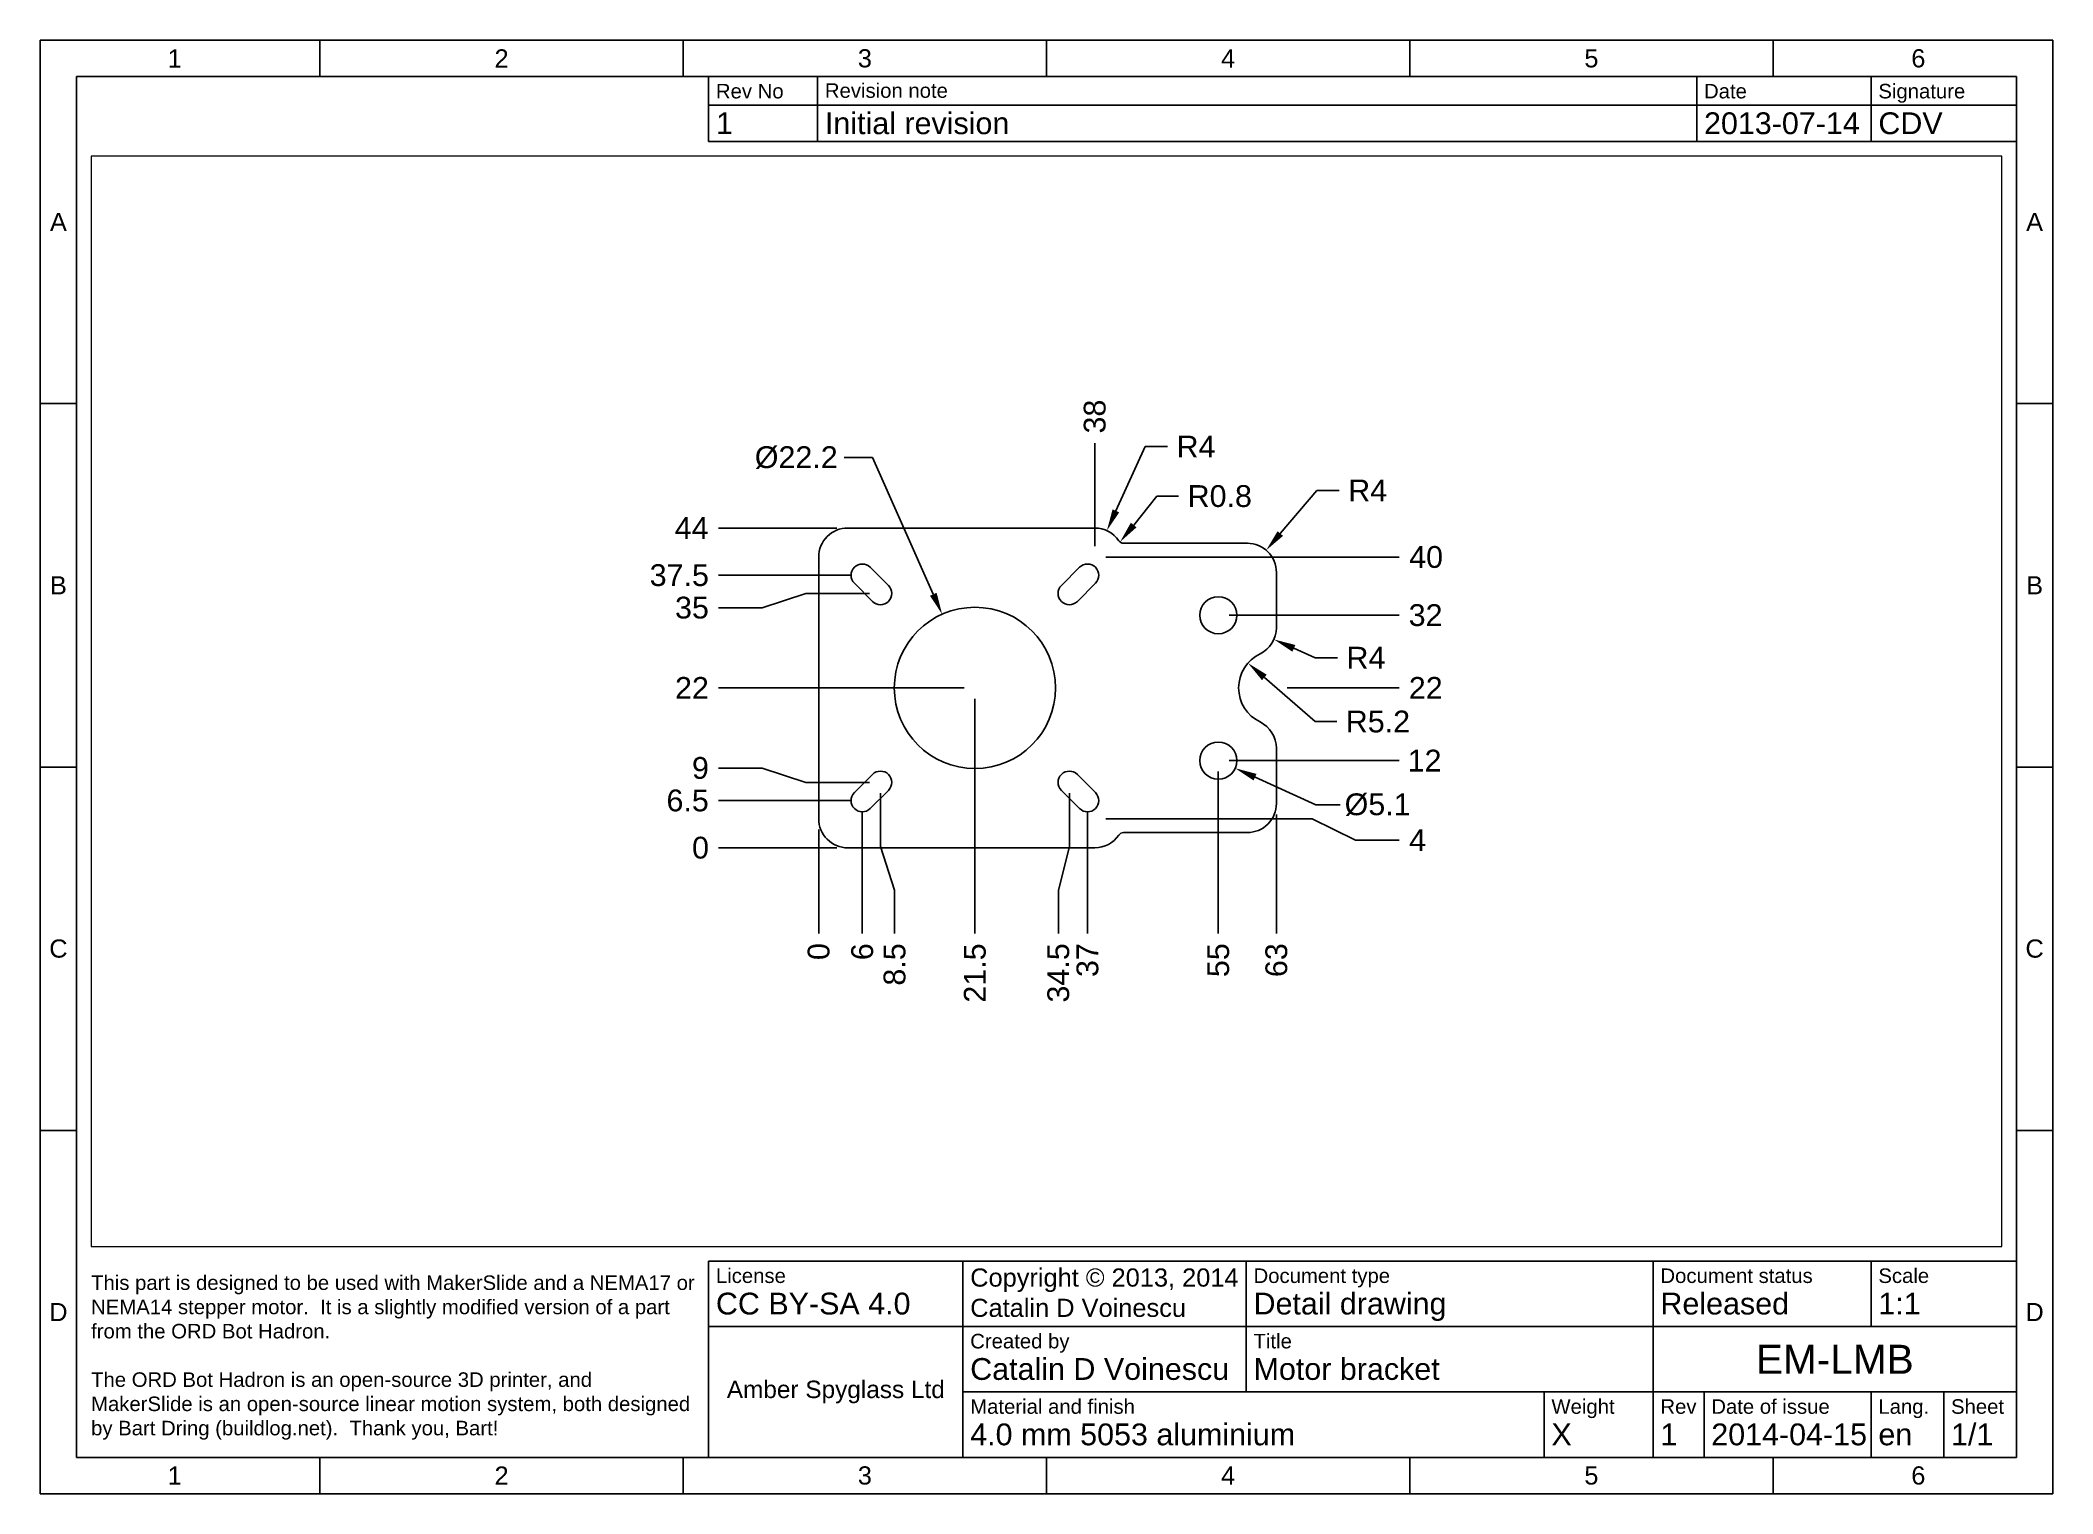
# Paper-space layout 'Sheet1' of a CAD drawing. Header units: millimetres. Extents: x 15 to 292, y 5 to 205.
# The model-space entities are those that its viewports show. They can reach past a viewport. Long polylines and large blocks are cut down to what shows.
import ezdxf

# ---------------------------------------------------------------- set-up
doc = ezdxf.new("R2010")
doc.units = ezdxf.units.MM
doc.layers.add('Dimensions', color=7, linetype='Continuous')
doc.layers.add('Parts', color=7, linetype='Continuous')
doc.styles.get("Standard").update_dxf_attribs({"font": 'arial.ttf'})
doc.dimstyles.new('Copy of Standard', dxfattribs={"dimtxt": 3, "dimasz": 3, "dimexe": 3, "dimexo": 1.5, "dimgap": 1.5, "dimtad": 0, "dimtoh": 1, "dimdsep": 46, "dimtxsty": 'Standard', "dimcen": 0, "dimadec": 0, "dimazin": 2, "dimtfac": 1, "dimtofl": 0, "dimtmove": 0, "dimatfit": 3, "dimfxl": 1, "dimtolj": 1, "dimtzin": 0, "dimarcsym": 0})

# ---------------------------------------------------------------- blocks, each defined once
blk = doc.blocks.new('*D1')
at = {"layer": 'Defpoints', "color": 0}
for p in [(0, 4), (0, 0), (0, -11.81)]:
    blk.add_point(p, dxfattribs=at)
at = {"layer": 'Dimensions', "color": 0, "lineweight": -2}
blk.add_line((0, 2.5), (0, -11.81), dxfattribs=at)
at = {"layer": 'Dimensions', "color": 0, "insert": (0, -14.28), "char_height": 3, "attachment_point": 5, "rotation": 90}
blk.add_mtext('\\A1;0', dxfattribs=at)
blk = doc.blocks.new('*D2')
at = {"layer": 'Defpoints', "color": 0}
for p in [(6, 6.5), (0, 0), (6, -11.81)]:
    blk.add_point(p, dxfattribs=at)
at = {"layer": 'Dimensions', "color": 0, "lineweight": -2}
blk.add_line((6, 5), (6, -11.81), dxfattribs=at)
at = {"layer": 'Dimensions', "color": 0, "insert": (6, -14.3), "char_height": 3, "attachment_point": 5, "rotation": 90}
blk.add_mtext('\\A1;6', dxfattribs=at)
blk = doc.blocks.new('*D3')
at = {"layer": 'Defpoints', "color": 0}
for p in [(8.5, 9), (0, 0), (10.45, -11.81)]:
    blk.add_point(p, dxfattribs=at)
at = {"layer": 'Dimensions', "color": 0, "lineweight": -2}
for p, q in [((8.5, 7.5), (8.5, 0.19)), ((8.5, 0.19), (10.45, -5.81)), ((10.45, -5.81), (10.45, -11.81))]:
    blk.add_line(p, q, dxfattribs=at)
at = {"layer": 'Dimensions', "color": 0, "insert": (10.45, -16.05), "char_height": 3, "attachment_point": 5, "rotation": 90}
blk.add_mtext('\\A1;8.5', dxfattribs=at)
blk = doc.blocks.new('*D4')
at = {"layer": 'Defpoints', "color": 0}
for p in [(34.5, 9), (0, 0), (32.99, -11.81)]:
    blk.add_point(p, dxfattribs=at)
at = {"layer": 'Dimensions', "color": 0, "lineweight": -2}
for p, q in [((34.5, 7.5), (34.5, 0.19)), ((34.5, 0.19), (32.99, -5.81)), ((32.99, -5.81), (32.99, -11.81))]:
    blk.add_line(p, q, dxfattribs=at)
at = {"layer": 'Dimensions', "color": 0, "insert": (32.99, -17.21), "char_height": 3, "attachment_point": 5, "rotation": 90}
blk.add_mtext('\\A1;34.5', dxfattribs=at)
blk = doc.blocks.new('*D5')
at = {"layer": 'Defpoints', "color": 0}
for p in [(37, 6.5), (0, 0), (37, -11.81)]:
    blk.add_point(p, dxfattribs=at)
at = {"layer": 'Dimensions', "color": 0, "lineweight": -2}
blk.add_line((37, 5), (37, -11.81), dxfattribs=at)
at = {"layer": 'Dimensions', "color": 0, "insert": (37, -15.45), "char_height": 3, "attachment_point": 5, "rotation": 90}
blk.add_mtext('\\A1;37', dxfattribs=at)
blk = doc.blocks.new('*D6')
at = {"layer": 'Defpoints', "color": 0}
for p in [(38, 55.69), (38, 40), (0, 0)]:
    blk.add_point(p, dxfattribs=at)
at = {"layer": 'Dimensions', "color": 0, "lineweight": -2}
blk.add_line((38, 41.5), (38, 55.69), dxfattribs=at)
at = {"layer": 'Dimensions', "color": 0, "insert": (38, 59.34), "char_height": 3, "attachment_point": 5, "rotation": 90}
blk.add_mtext('\\A1;38', dxfattribs=at)
blk = doc.blocks.new('*D7')
at = {"layer": 'Defpoints', "color": 0}
for p in [(63, 6.1), (0, 0), (63, -11.81)]:
    blk.add_point(p, dxfattribs=at)
at = {"layer": 'Dimensions', "color": 0, "lineweight": -2}
blk.add_line((63, 4.6), (63, -11.81), dxfattribs=at)
at = {"layer": 'Dimensions', "color": 0, "insert": (63, -15.46), "char_height": 3, "attachment_point": 5, "rotation": 90}
blk.add_mtext('\\A1;63', dxfattribs=at)
blk = doc.blocks.new('*D8')
at = {"layer": 'Defpoints', "color": 0}
for p in [(-13.79, 6.5), (6, 6.5), (0, 0)]:
    blk.add_point(p, dxfattribs=at)
at = {"layer": 'Dimensions', "color": 0, "lineweight": -2}
blk.add_line((4.5, 6.5), (-13.79, 6.5), dxfattribs=at)
at = {"layer": 'Dimensions', "color": 0, "insert": (-18.04, 6.5), "char_height": 3, "attachment_point": 5}
blk.add_mtext('\\A1;6.5', dxfattribs=at)
blk = doc.blocks.new('*D9')
at = {"layer": 'Defpoints', "color": 0}
for p in [(-13.79, 0), (0, 0), (4, 0)]:
    blk.add_point(p, dxfattribs=at)
at = {"layer": 'Dimensions', "color": 0, "lineweight": -2}
blk.add_line((2.5, 0), (-13.79, 0), dxfattribs=at)
at = {"layer": 'Dimensions', "color": 0, "insert": (-16.27, 0), "char_height": 3, "attachment_point": 5}
blk.add_mtext('\\A1;0', dxfattribs=at)
blk = doc.blocks.new('*D10')
at = {"layer": 'Defpoints', "color": 0}
for p in [(-13.79, 10.97), (8.5, 9), (0, 0)]:
    blk.add_point(p, dxfattribs=at)
at = {"layer": 'Dimensions', "color": 0, "lineweight": -2}
for p, q in [((-7.79, 10.97), (-13.79, 10.97)), ((-1.79, 9), (-7.79, 10.97)), ((7, 9), (-1.79, 9))]:
    blk.add_line(p, q, dxfattribs=at)
at = {"layer": 'Dimensions', "color": 0, "insert": (-16.28, 10.97), "char_height": 3, "attachment_point": 5}
blk.add_mtext('\\A1;9', dxfattribs=at)
blk = doc.blocks.new('*D11')
at = {"layer": 'Defpoints', "color": 0}
for p in [(-13.79, 22), (21.5, 22), (0, 0)]:
    blk.add_point(p, dxfattribs=at)
at = {"layer": 'Dimensions', "color": 0, "lineweight": -2}
blk.add_line((20, 22), (-13.79, 22), dxfattribs=at)
at = {"layer": 'Dimensions', "color": 0, "insert": (-17.45, 22), "char_height": 3, "attachment_point": 5}
blk.add_mtext('\\A1;22', dxfattribs=at)
blk = doc.blocks.new('*D12')
at = {"layer": 'Defpoints', "color": 0}
for p in [(55, 12), (79.9, 12), (0, 0)]:
    blk.add_point(p, dxfattribs=at)
at = {"layer": 'Dimensions', "color": 0, "lineweight": -2}
blk.add_line((56.5, 12), (79.9, 12), dxfattribs=at)
at = {"layer": 'Dimensions', "color": 0, "insert": (83.39, 12), "char_height": 3, "attachment_point": 5}
blk.add_mtext('\\A1;12', dxfattribs=at)
blk = doc.blocks.new('*D13')
at = {"layer": 'Defpoints', "color": 0}
for p in [(55, 32), (79.9, 32), (0, 0)]:
    blk.add_point(p, dxfattribs=at)
at = {"layer": 'Dimensions', "color": 0, "lineweight": -2}
blk.add_line((56.5, 32), (79.9, 32), dxfattribs=at)
at = {"layer": 'Dimensions', "color": 0, "insert": (83.53, 32), "char_height": 3, "attachment_point": 5}
blk.add_mtext('\\A1;32', dxfattribs=at)
blk = doc.blocks.new('*D14')
at = {"layer": 'Defpoints', "color": 0}
for p in [(63, 22), (79.9, 22), (0, 0)]:
    blk.add_point(p, dxfattribs=at)
at = {"layer": 'Dimensions', "color": 0, "lineweight": -2}
blk.add_line((64.5, 22), (79.9, 22), dxfattribs=at)
at = {"layer": 'Dimensions', "color": 0, "insert": (83.55, 22), "char_height": 3, "attachment_point": 5}
blk.add_mtext('\\A1;22', dxfattribs=at)
blk = doc.blocks.new('*D15')
at = {"layer": 'Defpoints', "color": 0}
for p in [(38, 40), (79.9, 40), (0, 0)]:
    blk.add_point(p, dxfattribs=at)
at = {"layer": 'Dimensions', "color": 0, "lineweight": -2}
blk.add_line((39.5, 40), (79.9, 40), dxfattribs=at)
at = {"layer": 'Dimensions', "color": 0, "insert": (83.6, 40), "char_height": 3, "attachment_point": 5}
blk.add_mtext('\\A1;40', dxfattribs=at)
blk = doc.blocks.new('*D16')
at = {"layer": 'Defpoints', "color": 0}
for p in [(21.5, 22), (0, 0), (21.5, -11.81)]:
    blk.add_point(p, dxfattribs=at)
at = {"layer": 'Dimensions', "color": 0, "lineweight": -2}
blk.add_line((21.5, 20.5), (21.5, -11.81), dxfattribs=at)
at = {"layer": 'Dimensions', "color": 0, "insert": (21.5, -17.23), "char_height": 3, "attachment_point": 5, "rotation": 90}
blk.add_mtext('\\A1;21.5', dxfattribs=at)
blk = doc.blocks.new('*D17')
at = {"layer": 'Defpoints', "color": 0}
for p in [(55, 12), (0, 0), (55, -11.81)]:
    blk.add_point(p, dxfattribs=at)
at = {"layer": 'Dimensions', "color": 0, "lineweight": -2}
blk.add_line((55, 10.5), (55, -11.81), dxfattribs=at)
at = {"layer": 'Dimensions', "color": 0, "insert": (55, -15.46), "char_height": 3, "attachment_point": 5, "rotation": 90}
blk.add_mtext('\\A1;55', dxfattribs=at)
blk = doc.blocks.new('*D18')
at = {"layer": 'Defpoints', "color": 0}
for p in [(-13.79, 44), (4, 44), (0, 0)]:
    blk.add_point(p, dxfattribs=at)
at = {"layer": 'Dimensions', "color": 0, "lineweight": -2}
blk.add_line((2.5, 44), (-13.79, 44), dxfattribs=at)
at = {"layer": 'Dimensions', "color": 0, "insert": (-17.49, 44), "char_height": 3, "attachment_point": 5}
blk.add_mtext('\\A1;44', dxfattribs=at)
blk = doc.blocks.new('*D19')
at = {"layer": 'Defpoints', "color": 0}
for p in [(-13.79, 37.5), (6, 37.5), (0, 0)]:
    blk.add_point(p, dxfattribs=at)
at = {"layer": 'Dimensions', "color": 0, "lineweight": -2}
blk.add_line((4.5, 37.5), (-13.79, 37.5), dxfattribs=at)
at = {"layer": 'Dimensions', "color": 0, "insert": (-19.19, 37.5), "char_height": 3, "attachment_point": 5}
blk.add_mtext('\\A1;37.5', dxfattribs=at)
blk = doc.blocks.new('*D20')
at = {"layer": 'Defpoints', "color": 0}
for p in [(8.5, 35), (-13.79, 33.03), (0, 0)]:
    blk.add_point(p, dxfattribs=at)
at = {"layer": 'Dimensions', "color": 0, "lineweight": -2}
for p, q in [((-1.79, 35), (-7.79, 33.03)), ((7, 35), (-1.79, 35)), ((-7.79, 33.03), (-13.79, 33.03))]:
    blk.add_line(p, q, dxfattribs=at)
at = {"layer": 'Dimensions', "color": 0, "insert": (-17.45, 33.03), "char_height": 3, "attachment_point": 5}
blk.add_mtext('\\A1;35', dxfattribs=at)
blk = doc.blocks.new('*D21')
at = {"layer": 'Defpoints', "color": 0}
for p in [(61.59, 40.95), (59, 37.9)]:
    blk.add_point(p, dxfattribs=at)
at = {"layer": 'Dimensions', "color": 0, "lineweight": -2}
for p, q in [((68.56, 49.18), (63.53, 43.24)), ((71.65, 49.18), (68.56, 49.18))]:
    blk.add_line(p, q, dxfattribs=at)
at = {"layer": 'Dimensions', "color": 0}
blk.add_solid([(63.15, 43.56), (63.91, 42.92), (61.59, 40.95)], dxfattribs=at)
at = {"layer": 'Dimensions', "color": 0, "insert": (75.56, 49.18), "char_height": 3, "attachment_point": 5}
blk.add_mtext('\\A1;R4', dxfattribs=at)
blk = doc.blocks.new('*D22')
at = {"layer": 'Defpoints', "color": 0}
for p in [(59, 30.28), (62.66, 28.67)]:
    blk.add_point(p, dxfattribs=at)
at = {"layer": 'Dimensions', "color": 0, "lineweight": -2}
for p, q in [((68.32, 26.16), (65.4, 27.45)), ((71.41, 26.16), (68.32, 26.16))]:
    blk.add_line(p, q, dxfattribs=at)
at = {"layer": 'Dimensions', "color": 0}
blk.add_solid([(65.6, 27.91), (65.2, 26.99), (62.66, 28.67)], dxfattribs=at)
at = {"layer": 'Dimensions', "color": 0, "insert": (75.32, 26.16), "char_height": 3, "attachment_point": 5}
blk.add_mtext('\\A1;R4', dxfattribs=at)
blk = doc.blocks.new('*D23')
at = {"layer": 'Defpoints', "color": 0}
for p in [(59.08, 25.42), (63, 22)]:
    blk.add_point(p, dxfattribs=at)
at = {"layer": 'Dimensions', "color": 0, "lineweight": -2}
for p, q in [((68.32, 17.36), (61.34, 23.45)), ((71.32, 17.36), (68.32, 17.36))]:
    blk.add_line(p, q, dxfattribs=at)
at = {"layer": 'Dimensions', "color": 0}
blk.add_solid([(61.67, 23.82), (61.01, 23.07), (59.08, 25.42)], dxfattribs=at)
at = {"layer": 'Dimensions', "color": 0, "insert": (76.97, 17.36), "char_height": 3, "attachment_point": 5}
blk.add_mtext('\\A1;R5.2', dxfattribs=at)
blk = doc.blocks.new('*D24')
at = {"layer": 'Defpoints', "color": 0}
for p in [(39.66, 43.64), (38, 40)]:
    blk.add_point(p, dxfattribs=at)
at = {"layer": 'Dimensions', "color": 0, "lineweight": -2}
for p, q in [((44.93, 55.21), (40.9, 46.37)), ((48.02, 55.21), (44.93, 55.21))]:
    blk.add_line(p, q, dxfattribs=at)
at = {"layer": 'Dimensions', "color": 0}
blk.add_solid([(40.45, 46.58), (41.36, 46.16), (39.66, 43.64)], dxfattribs=at)
at = {"layer": 'Dimensions', "color": 0, "insert": (51.93, 55.21), "char_height": 3, "attachment_point": 5}
blk.add_mtext('\\A1;R4', dxfattribs=at)
blk = doc.blocks.new('*D25')
at = {"layer": 'Defpoints', "color": 0}
for p in [(41.47, 42.08), (41.97, 42.7)]:
    blk.add_point(p, dxfattribs=at)
at = {"layer": 'Dimensions', "color": 0, "lineweight": -2}
for p, q in [((46.53, 48.38), (43.35, 44.41)), ((49.53, 48.38), (46.53, 48.38))]:
    blk.add_line(p, q, dxfattribs=at)
at = {"layer": 'Dimensions', "color": 0}
blk.add_solid([(42.96, 44.73), (43.74, 44.1), (41.47, 42.08)], dxfattribs=at)
at = {"layer": 'Dimensions', "color": 0, "insert": (55.2, 48.38), "char_height": 3, "attachment_point": 5}
blk.add_mtext('\\A1;R0.8', dxfattribs=at)
blk = doc.blocks.new('*D26')
at = {"layer": 'Defpoints', "color": 0}
for p in [(16.99, 32.14), (26.01, 11.86)]:
    blk.add_point(p, dxfattribs=at)
at = {"layer": 'Dimensions', "color": 0, "lineweight": -2}
for p, q in [((3.52, 53.7), (7.41, 53.7)), ((7.41, 53.7), (15.77, 34.88))]:
    blk.add_line(p, q, dxfattribs=at)
at = {"layer": 'Dimensions', "color": 0}
blk.add_solid([(15.32, 34.68), (16.23, 35.09), (16.99, 32.14)], dxfattribs=at)
at = {"layer": 'Dimensions', "color": 0, "insert": (-3.09, 53.7), "char_height": 3, "attachment_point": 5}
blk.add_mtext('\\A1;%%c22.2', dxfattribs=at)
blk = doc.blocks.new('*D27')
at = {"layer": 'Defpoints', "color": 0}
for p in [(52.68, 13.05), (57.32, 10.95)]:
    blk.add_point(p, dxfattribs=at)
at = {"layer": 'Dimensions', "color": 0, "lineweight": -2}
for p, q in [((68.43, 5.93), (60.06, 9.71)), ((71.75, 5.93), (68.43, 5.93))]:
    blk.add_line(p, q, dxfattribs=at)
at = {"layer": 'Dimensions', "color": 0}
blk.add_solid([(60.26, 10.17), (59.85, 9.26), (57.32, 10.95)], dxfattribs=at)
at = {"layer": 'Dimensions', "color": 0, "insert": (76.93, 5.93), "char_height": 3, "attachment_point": 5}
blk.add_mtext('\\A1;%%c5.1', dxfattribs=at)
blk = doc.blocks.new('*D28')
at = {"layer": 'Defpoints', "color": 0}
for p in [(38, 4), (0, 0), (79.9, 1.06)]:
    blk.add_point(p, dxfattribs=at)
at = {"layer": 'Dimensions', "color": 0, "lineweight": -2}
for p, q in [((39.5, 4), (67.9, 4)), ((67.9, 4), (73.9, 1.06)), ((73.9, 1.06), (79.9, 1.06))]:
    blk.add_line(p, q, dxfattribs=at)
at = {"layer": 'Dimensions', "color": 0, "insert": (82.43, 1.06), "char_height": 3, "attachment_point": 5}
blk.add_mtext('\\A1;4', dxfattribs=at)

msp = doc.modelspace()

# ---------------------------------------------------------------- linework, layer by layer
at = {"layer": 'Parts'}
for points in [[(4, 0), (38, 0, 0.2482676), (41.307, 1.75, -0.2482676), (41.969, 2.1), (59, 2.1, 0.4142136), (63, 6.1), (63, 13.715, 0.2878249), (60.739, 17.317, -0.6276459), (60.739, 26.683, 0.2878249), (63, 30.285), (63, 37.9, 0.4142136), (59, 41.9), (41.969, 41.9, -0.2482676), (41.307, 42.25, 0.2482676), (38, 44), (4, 44, 0.4142136), (0, 40), (0, 4, 0.4142136)], [(9.596, 36.096), (7.096, 38.596, 1), (4.904, 36.404), (7.404, 33.904, 1)], [(35.596, 33.904), (38.096, 36.404, 1), (35.904, 38.596), (33.404, 36.096, 1)], [(7.096, 5.404), (9.596, 7.904, 1), (7.404, 10.096), (4.904, 7.596, 1)], [(38.096, 7.596), (35.596, 10.096, 1), (33.404, 7.904), (35.904, 5.404, 1)]]:
    msp.add_lwpolyline(points, format="xyb", close=True, dxfattribs=at)
for centre, radius in [((55, 32), 2.55), ((21.5, 22), 11.1), ((55, 12), 2.55)]:
    msp.add_circle(centre, radius, dxfattribs=at)

# ---------------------------------------------------------------- dimensions: what is measured, and where the dimension line sits
at = {"layer": 'Dimensions'}
for feature_location, offset, dtype, picture, middle in [((38, 40), (0, 15.688), 1, '*D6', (38, 59.336)), ((4, 44), (-17.791, 0), 0, '*D18', (-17.491, 44)), ((38, 40), (41.897, 0), 0, '*D15', (83.598, 40)), ((6, 37.5), (-19.791, 0), 0, '*D19', (-19.192, 37.5)), ((8.5, 35), (-22.291, -1.971), 0, '*D20', (-17.446, 33.029)), ((55, 32), (24.897, 0), 0, '*D13', (83.526, 32)), ((21.5, 22), (-35.291, 0), 0, '*D11', (-17.446, 22)), ((63, 22), (16.897, 0), 0, '*D14', (83.553, 22)), ((21.5, 22), (0, -33.806), 1, '*D16', (21.5, -17.235)), ((55, 12), (24.897, 0), 0, '*D12', (83.386, 12)), ((8.5, 9), (-22.291, 1.973), 0, '*D10', (-16.276, 10.973)), ((55, 12), (0, -23.806), 1, '*D17', (55, -15.463)), ((6, 6.5), (-19.791, 0), 0, '*D8', (-18.039, 6.5)), ((8.5, 9), (1.945, -20.806), 1, '*D3', (10.445, -16.047)), ((34.5, 9), (-1.507, -20.806), 1, '*D4', (32.993, -17.208)), ((6, 6.5), (0, -18.306), 1, '*D2', (6, -14.298)), ((37, 6.5), (0, -18.306), 1, '*D5', (37, -15.45)), ((63, 6.1), (0, -17.906), 1, '*D7', (63, -15.462)), ((0, 4), (0, -15.806366836), 1, '*D1', (0, -14.282866836)), ((38, 4), (41.897, -2.944), 0, '*D28', (82.434, 1.056)), ((4, 0), (-17.790763191, 0), 0, '*D9', (-16.267263191, 0))]:
    dim = msp.add_ordinate_dim(feature_location=feature_location, offset=offset, dtype=dtype, origin=(0, 0), dimstyle='Copy of Standard', dxfattribs=at)
    dim.commit()
    dim.dimension.update_dxf_attribs({"geometry": picture, "text_midpoint": middle})
for p1, p2, picture, middle in [((26.009, 11.857), (16.991, 32.143), '*D26', (-3.091, 53.696)), ((52.676, 13.05), (57.324, 10.95), '*D27', (76.928, 5.931))]:
    dim = msp.add_diameter_dim_2p(p1=p1, p2=p2, dimstyle='Copy of Standard', dxfattribs=at)
    dim.commit()
    dim.dimension.update_dxf_attribs({"geometry": picture, "text_midpoint": middle, "dimtype": 131})
for center, mpoint, picture, middle in [((38, 40), (39.659, 43.64), '*D24', (51.93, 55.205)), ((59, 37.9), (61.587, 40.951), '*D21', (75.563, 49.179)), ((59, 30.285), (62.658, 28.666), '*D22', (75.322, 26.159))]:
    dim = msp.add_radius_dim(center=center, mpoint=mpoint, dimstyle='Copy of Standard', dxfattribs=at)
    dim.commit()
    dim.dimension.update_dxf_attribs({"geometry": picture, "text_midpoint": middle, "dimtype": 132})
for center, mpoint, picture, middle in [((41.969, 42.7), (41.467, 42.077), '*D25', (46.534, 48.375)), ((63, 22), (59.08, 25.417), '*D23', (68.322, 17.361))]:
    dim = msp.add_radius_dim(center=center, mpoint=mpoint, dimstyle='Copy of Standard', override={"dimtmove": 1}, dxfattribs=at)
    dim.commit()
    dim.dimension.update_dxf_attribs({"geometry": picture, "text_midpoint": middle, "dimtype": 132})

psp = doc.layouts.new('Sheet1')

# ---------------------------------------------------------------- linework, layer by layer
for p, q in [((292, 205), (15, 205)), ((15, 205), (15, 5)), ((53.5, 205), (53.5, 200)), ((103.5, 205), (103.5, 200)), ((153.5, 205), (153.5, 200)), ((203.5, 205), (203.5, 200)), ((253.5, 205), (253.5, 200)), ((292, 5), (292, 205)), ((287, 200), (20, 200)), ((20, 200), (20, 10)), ((107, 200.08), (107, 196.08)), ((287, 200), (107, 200)), ((122, 200.08), (122, 196.08)), ((243, 196.08), (243, 200)), ((267, 196.08), (267, 200)), ((287, 10), (287, 200)), ((287, 196.08), (287, 200)), ((107, 196.08), (287, 196.08)), ((107, 196.08), (107, 191.08)), ((122, 196.08), (122, 191.08)), ((243, 191.08), (243, 196.08)), ((267, 191.08), (267, 196.08)), ((287, 191.08), (287, 196.08)), ((107, 191.08), (287, 191.08)), ((15, 155), (20, 155)), ((287, 155), (292, 155)), ((15, 105), (20, 105)), ((287, 105), (292, 105)), ((15, 55), (20, 55)), ((287, 55), (292, 55)), ((287, 40), (287, 10)), ((107, 10), (107, 37)), ((107, 37), (287, 37)), ((142, 10), (142, 37)), ((181, 19), (181, 37)), ((237, 10), (237, 37)), ((267, 28), (267, 37)), ((107, 28), (287, 28)), ((142, 19), (287, 19)), ((222, 10), (222, 19)), ((244, 10), (244, 19)), ((267, 10), (267, 19)), ((277, 10), (277, 19)), ((20, 10), (287, 10)), ((53.5, 10), (53.5, 5)), ((103.5, 10), (103.5, 5)), ((287, 10), (107, 10)), ((107, 10), (287, 10)), ((153.5, 10), (153.5, 5)), ((203.5, 10), (203.5, 5)), ((253.5, 10), (253.5, 5)), ((15, 5), (292, 5))]:
    psp.add_line(p, q)

# ---------------------------------------------------------------- texts
for s, insert, char_height, width, attachment_point in [('{1}', (33.5, 202.5), 2.5, 40, 5), ('{2}', (78.5, 202.5), 2.5, 50, 5), ('{3}', (128.5, 202.5), 2.5, 50, 5), ('{4}', (178.5, 202.5), 2.5, 50, 5), ('{5}', (228.5, 202.5), 2.5, 50, 5), ('{6}', (273.5, 202.5), 2.5, 40, 5), ('{Rev No}', (108, 199), 2, 13, 1), ('{Revision note}', (123, 199.08), 2, 99, 1), ('{Date}', (244, 199), 2, 22, 1), ('{Signature}', (268, 199), 2, 18, 1), ('{1}', (108, 195.08), 3, 13, 1), ('{Initial revision}', (123, 195.08), 3, 99, 1), ('{2013-07-14}', (244, 195.08), 3, 22, 1), ('{CDV}', (268, 195.08), 3, 18, 1), ('{A}', (17.5, 180), 2.5, 5, 5), ('{A}', (289.5, 180), 2.5, 5, 5), ('{B}', (17.5, 130), 2.5, 5, 5), ('{B}', (289.5, 130), 2.5, 5, 5), ('{C}', (17.5, 80), 2.5, 5, 5), ('{C}', (289.5, 80), 2.5, 5, 5), ('{License\\P\\H1.5x;CC BY-SA 4.0}', (108, 36), 2, 33, 1), ('{Copyright © 2013, 2014\\PCatalin D Voinescu}', (143, 36), 2.5, 37, 1), ('{Scale\\P\\H1.5x;1:1}', (268, 36), 2, 18, 1), ('{This part is designed to be used with MakerSlide and a NEMA17 or NEMA14 stepper motor.  It is a slightly modified version of a part from the ORD Bot Hadron.\\P\\PThe ORD Bot Hadron is an open-source 3D printer, and MakerSlide is an open-source linear motion system, both designed by Bart Dring (buildlog.net).  Thank you, Bart!}', (22, 35.04), 2, 83, 1), ('{Document type\\P\\H1.5x;Detail drawing}', (182, 36), 2, 54, 1), ('{Document status\\P\\H1.5x;Released}', (238, 36), 2, 28, 1), ('{D}', (17.5, 30), 2.5, 5, 5), ('{D}', (289.5, 30), 2.5, 5, 5), ('{Created by\\P\\H1.5x;Catalin D Voinescu}', (143, 27), 2, 37, 1), ('{Title\\P\\H1.5x;Motor bracket}', (182, 27), 2, 54, 1), ('{EM-LMB}', (262, 23.5), 4, 48, 5), ('{\\H0.8x;Amber Spyglass Ltd}', (124.5, 19), 3, 33, 5), ('{Material and finish\\P\\H1.5x;4.0 mm 5053 aluminium}', (143, 18), 2, 78, 1), ('{Weight\\P\\H1.5x;X}', (223, 18), 2, 13, 1), ('{Rev\\P\\H1.5x;1}', (238, 18), 2, 6, 1), ('{Date of issue\\P\\H1.5x;2014-04-15}', (245, 18), 2, 21.3076, 1), ('{Lang.\\P\\H1.5x;en}', (268, 18), 2, 8, 1), ('{Sheet\\P\\H1.5x;1/1}', (278, 18), 2, 8, 1), ('{1}', (33.5, 7.5), 2.5, 40, 5), ('{2}', (78.5, 7.5), 2.5, 50, 5), ('{3}', (128.5, 7.5), 2.5, 50, 5), ('{4}', (178.5, 7.5), 2.5, 50, 5), ('{5}', (228.5, 7.5), 2.5, 50, 5), ('{6}', (273.5, 7.5), 2.5, 40, 5)]:
    psp.add_mtext(s, dxfattribs=dict(insert=insert, char_height=char_height, width=width, attachment_point=attachment_point))

# ---------------------------------------------------------------- viewports
at = {"layer": '0', "color": 7}
psp.add_viewport(center=(153.5, 114.04), size=(263, 150), view_center_point=(31.352, 20.16), view_height=150, dxfattribs=at)

doc.saveas('drawing.dxf')
